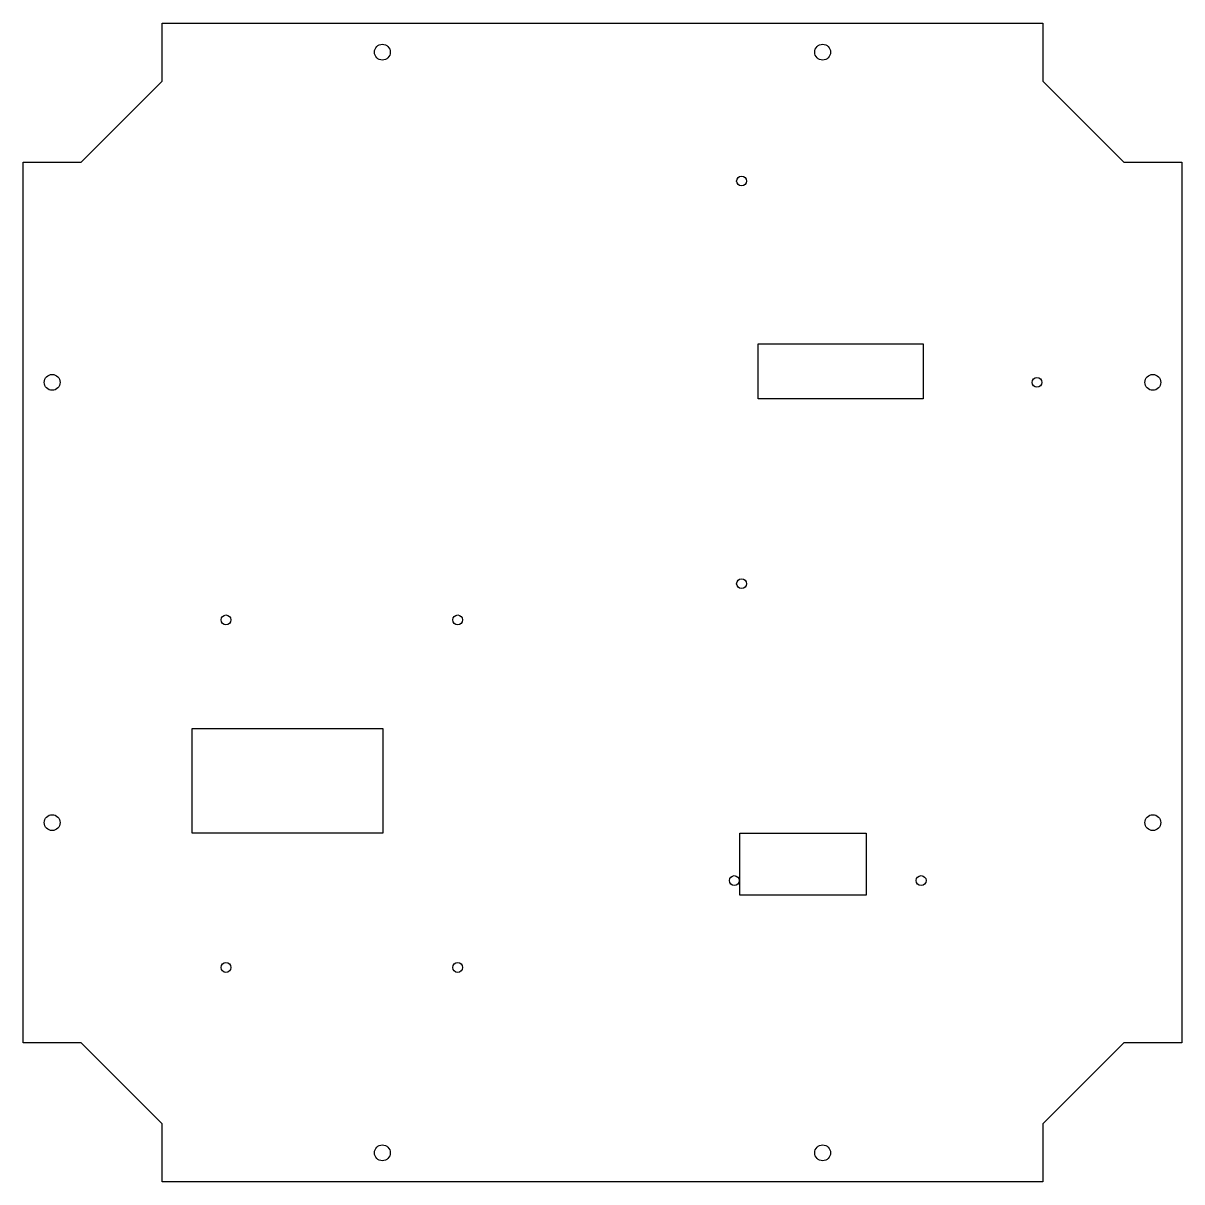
# Model space of a CAD drawing. Header units: millimetres. Extents: x -400 to 0, y -400 to 0.
import ezdxf

# ---------------------------------------------------------------- set-up
doc = ezdxf.new("R2010")
doc.units = ezdxf.units.MM
doc.layers.get('0').update_dxf_attribs({"linetype": 'CONTINUOUS'})

msp = doc.modelspace()

# ---------------------------------------------------------------- linework, layer by layer
for points in [[(-400, -352), (-400, -48), (-380, -48), (-352, -20), (-352, 0), (-48, 0), (-48, -20), (-20, -48), (0, -48), (0, -352), (-20, -352), (-48, -380), (-48, -400), (-352, -400), (-352, -380), (-380, -352)], [(-146.25, -110.73), (-89.34, -110.73), (-89.34, -129.71), (-146.25, -129.71)], [(-341.66, -243.54), (-275.89, -243.54), (-275.89, -279.58), (-341.66, -279.58)], [(-152.58, -279.58), (-108.94, -279.58), (-108.94, -301.08), (-152.58, -301.08)]]:
    msp.add_lwpolyline(points, close=True)
for centre, radius in [((-276, -10), 2.75), ((-124, -10), 2.75), ((-152, -54.5), 1.7), ((-390, -124), 2.75), ((-50, -124), 1.7), ((-10, -124), 2.75), ((-152, -193.5), 1.7), ((-330, -206), 1.7), ((-250, -206), 1.7), ((-390, -276), 2.75), ((-10, -276), 2.75), ((-154.5, -296), 1.7), ((-90, -296), 1.7), ((-330, -326), 1.7), ((-250, -326), 1.7), ((-276, -390), 2.75), ((-124, -390), 2.75)]:
    msp.add_circle(centre, radius)

doc.saveas('drawing.dxf')
